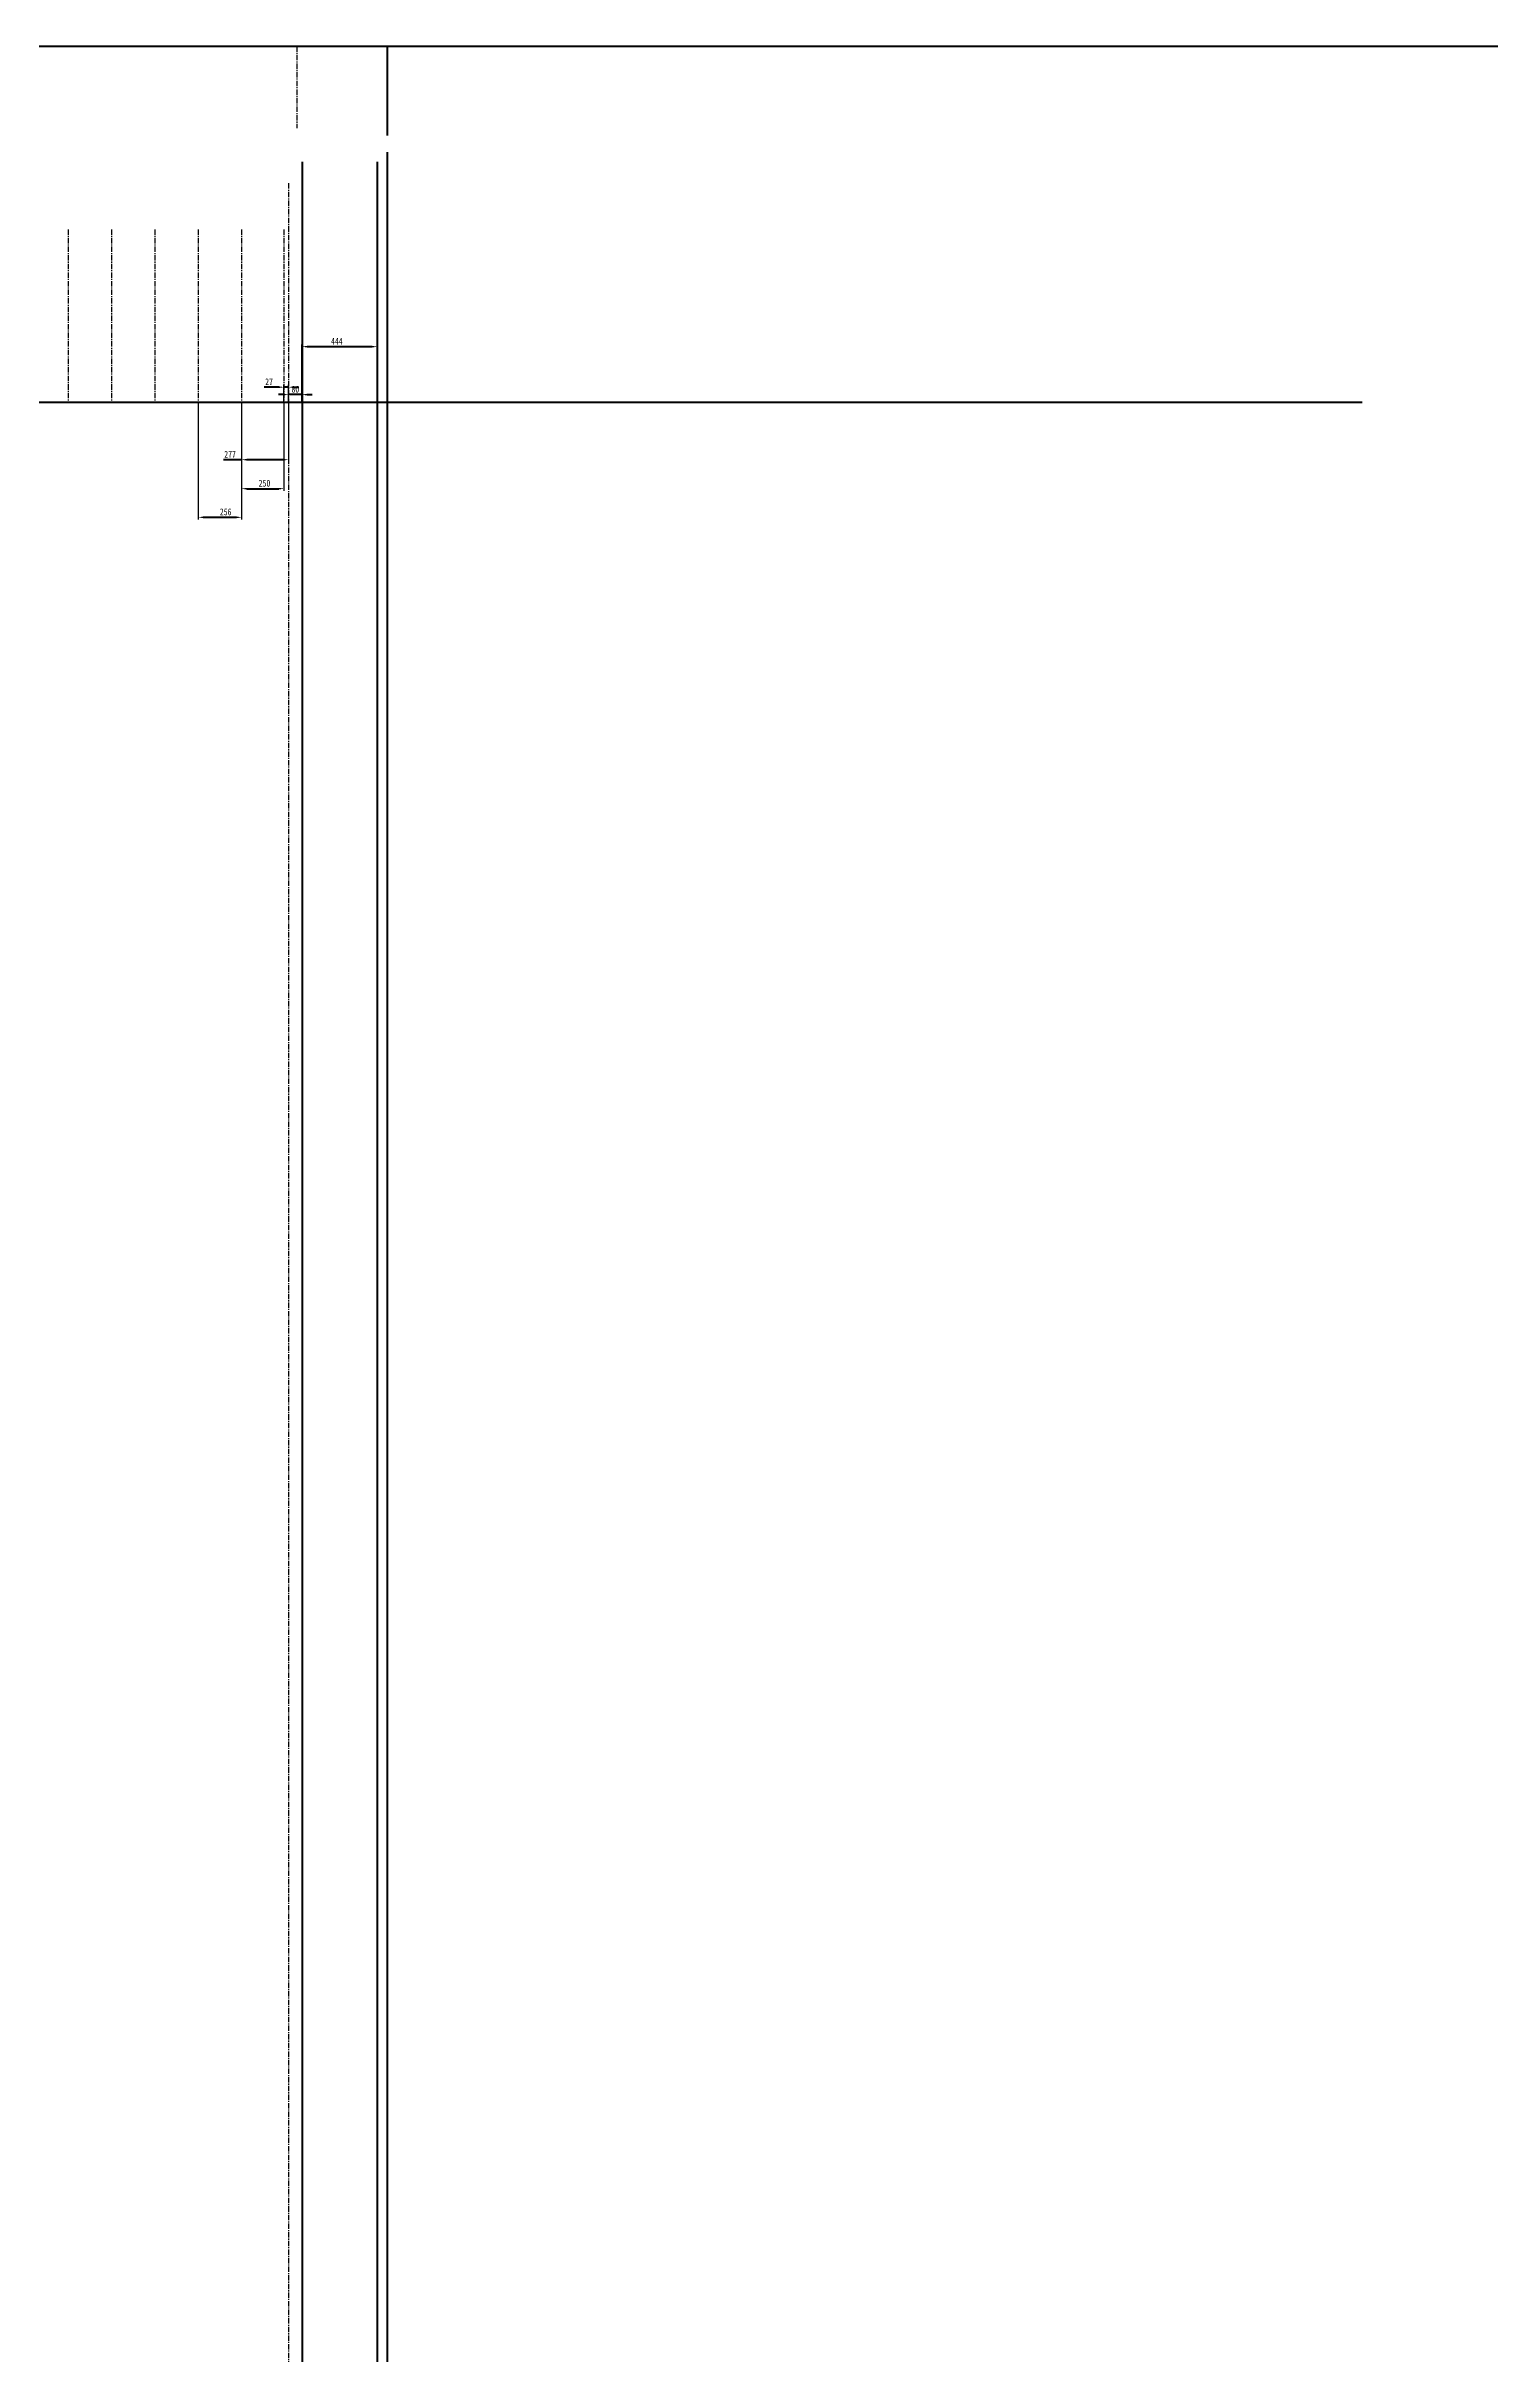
# Model space of a CAD drawing. Header units: millimetres. Extents: x 23903 to 90356, y -5632 to 81432.
# Drawn here: x 52006 to 60527, y -5632 to 8031 of the extents above; entities that cross this region are included whole.
import ezdxf

# ---------------------------------------------------------------- set-up
doc = ezdxf.new("R2010")
doc.units = ezdxf.units.MM
doc.linetypes.add('CENTER', pattern=[50.8, 31.75, -6.35, 6.35, -6.35])
doc.linetypes.add('PHANTOM2', pattern=[31.75, 15.875, -3.175, 3.175, -3.175, 3.175, -3.175])
doc.layers.get('0').update_dxf_attribs({"lineweight": 60})
doc.layers.get('DEFPOINTS').update_dxf_attribs({"color": 6, "linetype": 'PHANTOM2', "lineweight": 25})
doc.layers.add('DD', color=4, linetype='CENTER', lineweight=25)
doc.styles.add('HZ', font='SIMFANG.TTF', dxfattribs={"width": 0.7})
doc.dimstyles.new('ISO-25$0', dxfattribs={"dimscale": 10, "dimtxt": 4, "dimasz": 3, "dimexe": 1.25, "dimexo": 0, "dimgap": 1.2, "dimtad": 1, "dimdec": 0, "dimtxsty": 'HZ', "dimcen": 0, "dimclrd": 256, "dimclrt": 256, "dimadec": 0, "dimazin": 0, "dimtfac": 1, "dimtdec": 0, "dimtmove": 0, "dimatfit": 2, "dimfxl": 1, "dimlwd": -1, "dimarcsym": 0})

# ---------------------------------------------------------------- blocks, each defined once
blk = doc.blocks.new('*D8')
at = {"color": 0, "lineweight": -2}
for p, q in [((53158, 5932), (53158, 5579)), ((53435, 5932), (53435, 5579))]:
    blk.add_line(p, q, dxfattribs=at)
for p, q in [((53158, 5592), (53052, 5592)), ((53405, 5592), (53188, 5592))]:
    blk.add_line(p, q)
for points in [[(53188, 5597), (53188, 5587), (53158, 5592)], [(53405, 5597), (53405, 5587), (53435, 5592)]]:
    blk.add_solid(points)
at = {"layer": 'DEFPOINTS', "color": 0}
for p in [(53158, 5932), (53435, 5932), (53435, 5592)]:
    blk.add_point(p, dxfattribs=at)
at = {"insert": (53090, 5624), "char_height": 40, "attachment_point": 5, "style": 'HZ'}
blk.add_mtext('277', dxfattribs=at)
blk = doc.blocks.new('*D11')
at = {"color": 0, "lineweight": -2}
for p, q in [((53514, 5932), (53514, 6272)), ((53958, 5932), (53958, 6272))]:
    blk.add_line(p, q, dxfattribs=at)
blk.add_line((53928, 6259), (53544, 6259))
for points in [[(53544, 6264), (53544, 6254), (53514, 6259)], [(53928, 6264), (53928, 6254), (53958, 6259)]]:
    blk.add_solid(points)
at = {"layer": 'DEFPOINTS', "color": 0}
for p in [(53514, 6259), (53514, 5932), (53958, 5932)]:
    blk.add_point(p, dxfattribs=at)
at = {"insert": (53720, 6291), "char_height": 40, "attachment_point": 5, "style": 'HZ'}
blk.add_mtext('444', dxfattribs=at)
blk = doc.blocks.new('*D14')
at = {"color": 0, "lineweight": -2}
for p, q in [((52902, 5932), (52902, 5240)), ((53158, 5932), (53158, 5240))]:
    blk.add_line(p, q, dxfattribs=at)
blk.add_line((52932, 5252), (53128, 5252))
for points in [[(52932, 5257), (52932, 5247), (52902, 5252)], [(53128, 5257), (53128, 5247), (53158, 5252)]]:
    blk.add_solid(points)
at = {"layer": 'DEFPOINTS', "color": 0}
for p in [(52902, 5932), (53158, 5932), (53158, 5252)]:
    blk.add_point(p, dxfattribs=at)
at = {"insert": (53064, 5284), "char_height": 40, "attachment_point": 5, "style": 'HZ'}
blk.add_mtext('256', dxfattribs=at)
blk = doc.blocks.new('*D15')
at = {"color": 0, "lineweight": -2}
for p, q in [((53158, 5932), (53158, 5408)), ((53408, 5932), (53408, 5408))]:
    blk.add_line(p, q, dxfattribs=at)
blk.add_line((53188, 5421), (53378, 5421))
for points in [[(53188, 5426), (53188, 5416), (53158, 5421)], [(53378, 5426), (53378, 5416), (53408, 5421)]]:
    blk.add_solid(points)
at = {"layer": 'DEFPOINTS', "color": 0}
for p in [(53158, 5932), (53408, 5932), (53408, 5421)]:
    blk.add_point(p, dxfattribs=at)
at = {"insert": (53293, 5453), "char_height": 40, "attachment_point": 5, "style": 'HZ'}
blk.add_mtext('250', dxfattribs=at)
blk = doc.blocks.new('*D16')
for p, q in [((53405, 5976), (53375, 5976)), ((53514, 5976), (53435, 5976)), ((53544, 5976), (53574, 5976))]:
    blk.add_line(p, q)
at = {"color": 0, "lineweight": -2}
for p, q in [((53435, 5932), (53435, 5989)), ((53514, 5932), (53514, 5989))]:
    blk.add_line(p, q, dxfattribs=at)
for points in [[(53405, 5981), (53405, 5971), (53435, 5976)], [(53544, 5981), (53544, 5971), (53514, 5976)]]:
    blk.add_solid(points)
at = {"layer": 'DEFPOINTS', "color": 0}
for p in [(53435, 5976), (53435, 5932), (53514, 5932)]:
    blk.add_point(p, dxfattribs=at)
at = {"insert": (53475, 6008), "char_height": 40, "attachment_point": 5, "style": 'HZ'}
blk.add_mtext('80', dxfattribs=at)
blk = doc.blocks.new('*D17')
for p, q in [((53378, 6020), (53292, 6020)), ((53435, 6020), (53408, 6020)), ((53465, 6020), (53495, 6020))]:
    blk.add_line(p, q)
at = {"color": 0, "lineweight": -2}
for p, q in [((53408, 5932), (53408, 6033)), ((53435, 5932), (53435, 6033))]:
    blk.add_line(p, q, dxfattribs=at)
for points in [[(53378, 6025), (53378, 6015), (53408, 6020)], [(53465, 6025), (53465, 6015), (53435, 6020)]]:
    blk.add_solid(points)
at = {"layer": 'DEFPOINTS', "color": 0}
for p in [(53408, 6020), (53408, 5932), (53435, 5932)]:
    blk.add_point(p, dxfattribs=at)
at = {"insert": (53320, 6052), "char_height": 40, "attachment_point": 5, "style": 'HZ'}
blk.add_mtext('27', dxfattribs=at)

msp = doc.modelspace()

# ---------------------------------------------------------------- linework, layer by layer
for p, q in [((30698.6, 8031.5), (90355.6, 8031.5)), ((54016.3, 8031.5), (54016.3, 7505.4)), ((54016.3, 7406.6), (54016.3, -5631.6)), ((53514.3, 7350.2), (53514.3, -5631.6)), ((53958.3, 7350.2), (53958.3, -5631.6)), ((43677.6, 5931.8), (59768.3, 5931.8))]:
    msp.add_line(p, q)
at = {"layer": 'DD'}
for p, q in [((53483.3, 8031.5), (53483.3, 7547.7)), ((53434.8, 7223.2), (53434.8, -5631.6)), ((53514.3, 7223.2), (53514.3, -5631.6)), ((52133.8, 6951.3), (52133.8, 5931.8)), ((52389.8, 6951.3), (52389.8, 5931.8)), ((52645.8, 6951.3), (52645.8, 5931.8)), ((52901.8, 6951.3), (52901.8, 5931.8)), ((53157.8, 6951.3), (53157.8, 5931.8)), ((53407.8, 6951.3), (53407.8, 5931.8))]:
    msp.add_line(p, q, dxfattribs=at)

# ---------------------------------------------------------------- dimensions: what is measured, and where the dimension line sits
for base, p1, p2, picture, middle in [((53514.3, 6259.2), (53958.3, 5931.8), (53514.3, 5931.8), '*D11', (53719.7, 6259.2)), ((53407.8, 6020.5), (53434.8, 5931.8), (53407.8, 5931.8), '*D17', (53319.7, 6020.5)), ((53434.8358679, 5976.2498342), (53514.3358679, 5931.8163933), (53434.8358679, 5931.8163933), '*D16', (53474.5858679, 5976.2498342)), ((53157.8, 5252.2), (52901.8, 5931.8), (53157.8, 5931.8), '*D14', (53064.1, 5252.2)), ((53434.8, 5591.7), (53157.8, 5931.8), (53434.8, 5931.8), '*D8', (53090, 5591.7)), ((53407.8, 5420.6), (53157.8, 5931.8), (53407.8, 5931.8), '*D15', (53292.7, 5420.6))]:
    dim = msp.add_linear_dim(base=base, p1=p1, p2=p2, dimstyle='ISO-25$0')
    dim.commit()
    dim.dimension.update_dxf_attribs({"geometry": picture, "text_midpoint": middle, "dimtype": 160})

doc.saveas('drawing.dxf')
